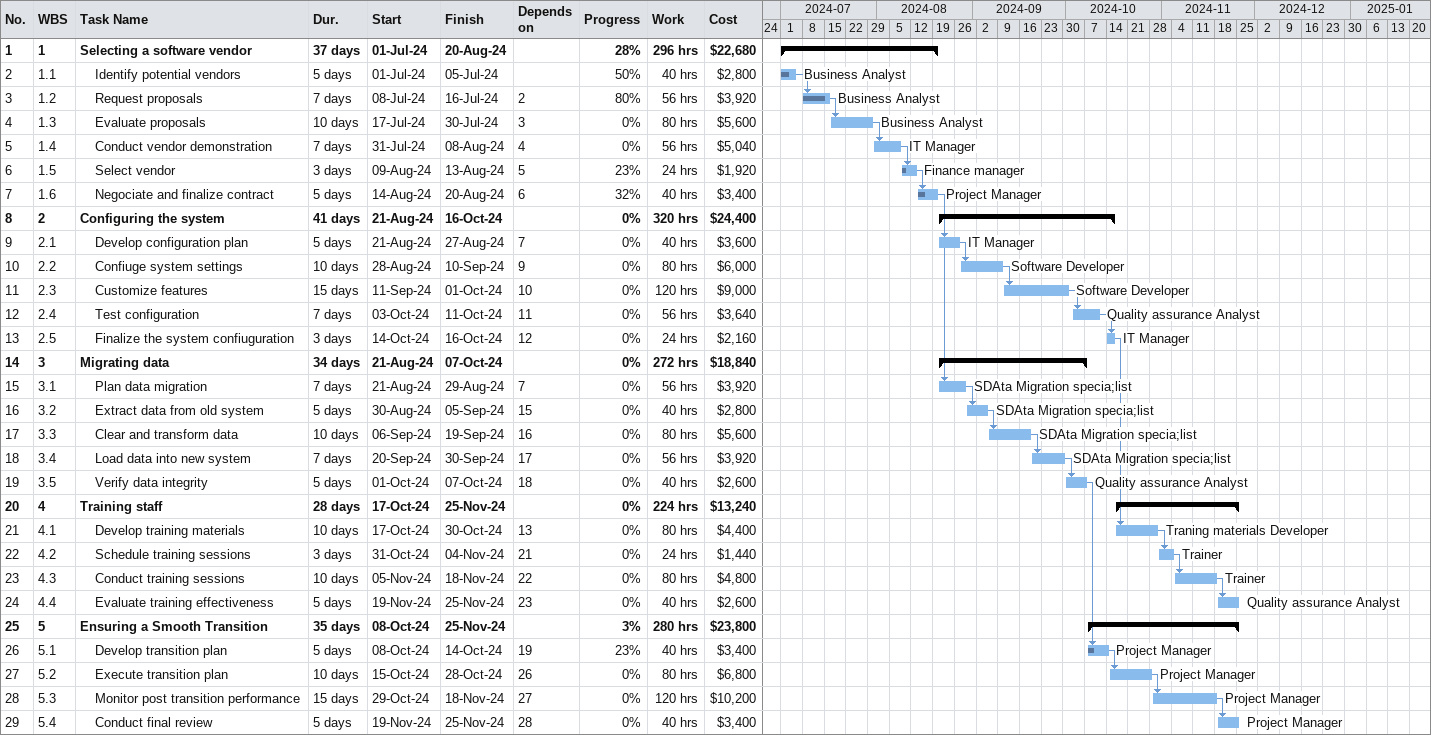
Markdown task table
| ID | WBS | Task | Duration | Start | Finish | Predecessors | Resources | % complete | Work (h) | Cost ($) |
|---|---|---|---|---|---|---|---|---|---|---|
| 1 | 1 | **Selecting a software vendor** | 37d | 2024-07-01 | 2024-08-20 |  |  | 28 | 296 | 22680 |
| 2 | 1.1 | Identify potential vendors | 5d | 2024-07-01 | 2024-07-05 |  | Business Analyst | 50 | 40 | 2800 |
| 3 | 1.2 | Request proposals | 7d | 2024-07-08 | 2024-07-16 | 2 | Business Analyst | 80 | 56 | 3920 |
| 4 | 1.3 | Evaluate proposals | 10d | 2024-07-17 | 2024-07-30 | 3 | Business Analyst | 0 | 80 | 5600 |
| 5 | 1.4 | Conduct vendor demonstration | 7d | 2024-07-31 | 2024-08-08 | 4 | IT Manager | 0 | 56 | 5040 |
| 6 | 1.5 | Select vendor | 3d | 2024-08-09 | 2024-08-13 | 5 | Finance manager | 23 | 24 | 1920 |
| 7 | 1.6 | Negociate and finalize contract | 5d | 2024-08-14 | 2024-08-20 | 6 | Project Manager | 32 | 40 | 3400 |
| 8 | 2 | **Configuring the system** | 41d | 2024-08-21 | 2024-10-16 |  |  | 0 | 320 | 24400 |
| 9 | 2.1 | Develop configuration plan | 5d | 2024-08-21 | 2024-08-27 | 7 | IT Manager | 0 | 40 | 3600 |
| 10 | 2.2 | Confiuge system settings | 10d | 2024-08-28 | 2024-09-10 | 9 | Software Developer | 0 | 80 | 6000 |
| 11 | 2.3 | Customize features | 15d | 2024-09-11 | 2024-10-01 | 10 | Software Developer | 0 | 120 | 9000 |
| 12 | 2.4 | Test configuration | 7d | 2024-10-03 | 2024-10-11 | 11 | Quality assurance Analyst | 0 | 56 | 3640 |
| 13 | 2.5 | Finalize the system confiuguration | 3d | 2024-10-14 | 2024-10-16 | 12 | IT Manager | 0 | 24 | 2160 |
| 14 | 3 | **Migrating data** | 34d | 2024-08-21 | 2024-10-07 |  |  | 0 | 272 | 18840 |
| 15 | 3.1 | Plan data migration | 7d | 2024-08-21 | 2024-08-29 | 7 | SDAta Migration specia;list | 0 | 56 | 3920 |
| 16 | 3.2 | Extract data from old system | 5d | 2024-08-30 | 2024-09-05 | 15 | SDAta Migration specia;list | 0 | 40 | 2800 |
| 17 | 3.3 | Clear and transform data | 10d | 2024-09-06 | 2024-09-19 | 16 | SDAta Migration specia;list | 0 | 80 | 5600 |
| 18 | 3.4 | Load data into new system | 7d | 2024-09-20 | 2024-09-30 | 17 | SDAta Migration specia;list | 0 | 56 | 3920 |
| 19 | 3.5 | Verify data integrity | 5d | 2024-10-01 | 2024-10-07 | 18 | Quality assurance Analyst | 0 | 40 | 2600 |
| 20 | 4 | **Training staff** | 28d | 2024-10-17 | 2024-11-25 |  |  | 0 | 224 | 13240 |
| 21 | 4.1 | Develop training materials | 10d | 2024-10-17 | 2024-10-30 | 13 | Traning materials Developer | 0 | 80 | 4400 |
| 22 | 4.2 | Schedule training sessions | 3d | 2024-10-31 | 2024-11-04 | 21 | Trainer | 0 | 24 | 1440 |
| 23 | 4.3 | Conduct training sessions | 10d | 2024-11-05 | 2024-11-18 | 22 | Trainer | 0 | 80 | 4800 |
| 24 | 4.4 | Evaluate training effectiveness | 5d | 2024-11-19 | 2024-11-25 | 23 | Quality assurance Analyst | 0 | 40 | 2600 |
| 25 | 5 | **Ensuring a Smooth Transition** | 35d | 2024-10-08 | 2024-11-25 |  |  | 3 | 280 | 23800 |
| 26 | 5.1 | Develop transition plan | 5d | 2024-10-08 | 2024-10-14 | 19 | Project Manager | 23 | 40 | 3400 |
| 27 | 5.2 | Execute transition plan | 10d | 2024-10-15 | 2024-10-28 | 26 | Project Manager | 0 | 80 | 6800 |
| 28 | 5.3 | Monitor post transition performance | 15d | 2024-10-29 | 2024-11-18 | 27 | Project Manager | 0 | 120 | 10200 |
| 29 | 5.4 | Conduct final review | 5d | 2024-11-19 | 2024-11-25 | 28 | Project Manager | 0 | 40 | 3400 |
